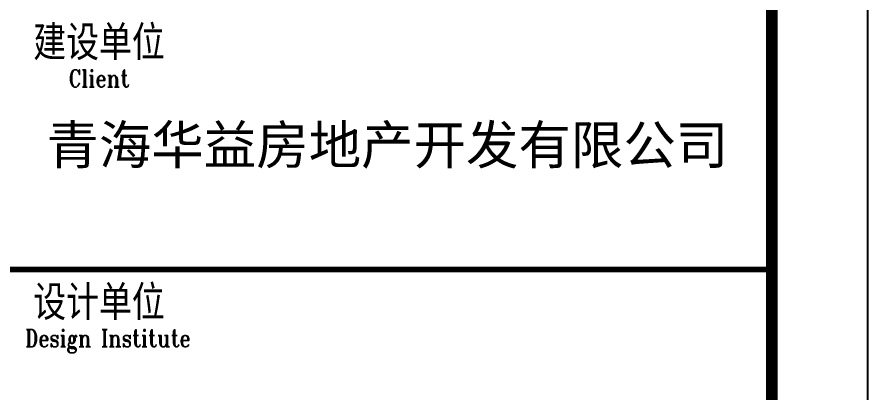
# Model space of a CAD drawing. Extents: x -1348811 to 123514, y -640545 to 749356.
# Drawn here: x -132602 to -123749, y -80757 to -76851 of the extents above; entities that cross this region are included whole.
import ezdxf
from ezdxf.enums import TextEntityAlignment as Align

# ---------------------------------------------------------------- set-up
doc = ezdxf.new("R2010")
doc.units = 0
doc.header["$LTSCALE"] = 10
doc.header["$MEASUREMENT"] = 0
doc.layers.get('0').update_dxf_attribs({"linetype": 'CONTINUOUS'})
doc.layers.add('图框', color=7, linetype='CONTINUOUS')
doc.styles.add('TKZ2_tjkts.shx', font='tjromant.shx', dxfattribs={"bigfont": 'tjkts.shx'})
doc.styles.add('图框字1_黑体', font='simhei.ttf')

# ---------------------------------------------------------------- blocks, each defined once
blk = doc.blocks.new('TJAD_TK_A1')
at = {"layer": '图框'}
blk.add_line((1341.379, 356.449), (1341.379, 950.449), dxfattribs=at)
at = {"layer": '图框', "const_width": 1.2}
blk.add_lwpolyline([(1331.379, 940.449), (525.379, 940.449), (525.379, 366.449), (1331.379, 366.449)], close=True, dxfattribs=at)
at = {"layer": '图框', "const_width": 0.6}
blk.add_lwpolyline([(1251.379, 740.449), (1331.379, 740.449)], dxfattribs=at)
at = {"style": 'TKZ2_tjkts.shx'}
for s, p in [('建设单位', (1261.379, 763.997)), ('设计单位', (1261.379, 736.997))]:
    blk.add_text(s, height=3.6, dxfattribs=at).set_placement(p, align=Align.MIDDLE_CENTER)
at = {"style": 'TKZ2_tjkts.shx', "width": 0.8}
for s, p in [('Client', (1261.379, 760.297)), ('Design Institute', (1262.311, 733.297))]:
    blk.add_text(s, height=1.8, dxfattribs=at).set_placement(p, align=Align.MIDDLE_CENTER)

msp = doc.modelspace()

# ---------------------------------------------------------------- block references
at = {"layer": '图框', "xscale": 100, "yscale": 100, "zscale": 100}
msp.add_blockref('TJAD_TK_A1', (-257886.9, -153518.7), dxfattribs=at)

# ---------------------------------------------------------------- texts
at = {"layer": '图框', "style": '图框字1_黑体'}
msp.add_text('青海华益房地产开发有限公司', height=400, dxfattribs=at).set_placement((-128749, -78379.6), align=Align.CENTER)

doc.saveas('drawing.dxf')
